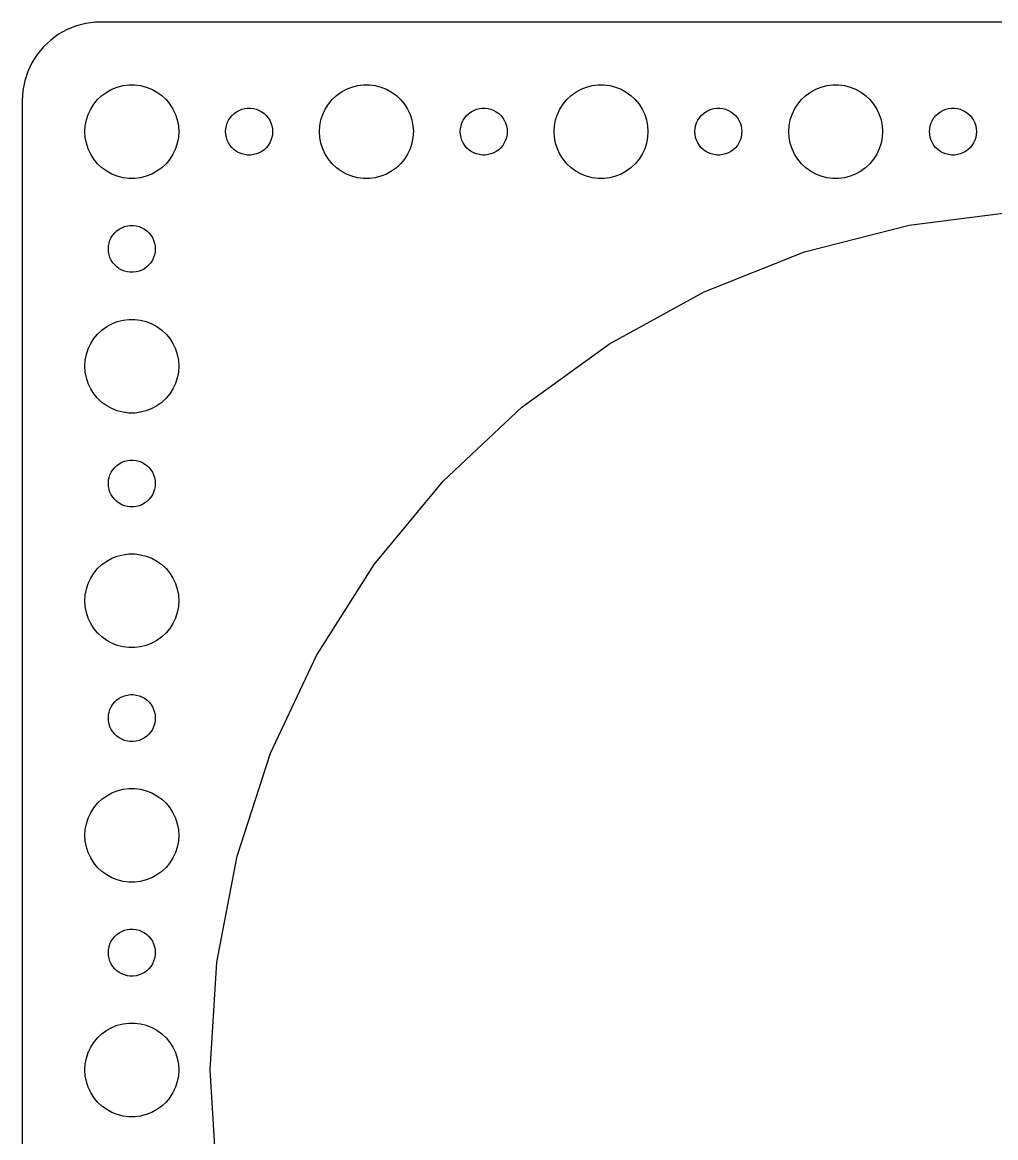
# Model space of a CAD drawing. Header units: metres. Extents: x -240 to 240, y -67 to 67.
# Drawn here: x -239.5 to -177.3, y -4.3 to 67 of the extents above; entities that cross this region are included whole.
import ezdxf

# ---------------------------------------------------------------- set-up
doc = ezdxf.new("R2010")
doc.units = ezdxf.units.M

msp = doc.modelspace()

# ---------------------------------------------------------------- linework, layer by layer
for p, q in [((-236.629, 66.5241), (-237.179, 66.2216)), ((-236.045, 66.7553), (-236.629, 66.5241)), ((-235.437, 66.9114), (-236.045, 66.7553)), ((-234.814, 66.9901), (-235.437, 66.9114)), ((234.814, 66.9901), (-234.814, 66.9901)), ((-237.687, 65.8526), (-238.145, 65.4227)), ((-237.179, 66.2216), (-237.687, 65.8526)), ((-238.545, 64.9389), (-238.882, 64.4088)), ((-238.145, 65.4227), (-238.545, 64.9389)), ((-238.882, 64.4088), (-239.149, 63.8406)), ((-239.149, 63.8406), (-239.343, 63.2434)), ((-239.343, 63.2434), (-239.461, 62.6267)), ((-233.777, 62.7145), (-233.427, 62.8532)), ((-233.427, 62.8532), (-233.062, 62.9469)), ((-233.062, 62.9469), (-232.688, 62.9941)), ((-232.688, 62.9941), (-232.312, 62.9941)), ((-232.312, 62.9941), (-231.938, 62.9469)), ((-231.938, 62.9469), (-231.573, 62.8532)), ((-231.573, 62.8532), (-231.223, 62.7145)), ((-218.777, 62.7145), (-218.427, 62.8532)), ((-218.427, 62.8532), (-218.062, 62.9469)), ((-218.062, 62.9469), (-217.688, 62.9941)), ((-217.688, 62.9941), (-217.312, 62.9941)), ((-217.312, 62.9941), (-216.938, 62.9469)), ((-216.938, 62.9469), (-216.573, 62.8532)), ((-216.573, 62.8532), (-216.223, 62.7145)), ((-203.777, 62.7145), (-203.427, 62.8532)), ((-203.427, 62.8532), (-203.062, 62.9469)), ((-203.062, 62.9469), (-202.688, 62.9941)), ((-202.688, 62.9941), (-202.312, 62.9941)), ((-202.312, 62.9941), (-201.938, 62.9469)), ((-201.938, 62.9469), (-201.573, 62.8532)), ((-201.573, 62.8532), (-201.223, 62.7145)), ((-188.777, 62.7145), (-188.427, 62.8532)), ((-188.427, 62.8532), (-188.062, 62.9469)), ((-188.062, 62.9469), (-187.688, 62.9941)), ((-187.688, 62.9941), (-187.312, 62.9941)), ((-187.312, 62.9941), (-186.938, 62.9469)), ((-186.938, 62.9469), (-186.573, 62.8532)), ((-186.573, 62.8532), (-186.223, 62.7145)), ((-239.461, 62.6267), (-239.5, 62)), ((-234.927, 61.7634), (-234.687, 62.0536)), ((-234.687, 62.0536), (-234.412, 62.3115)), ((-234.412, 62.3115), (-234.107, 62.533)), ((-234.107, 62.533), (-233.777, 62.7145)), ((-231.223, 62.7145), (-230.893, 62.533)), ((-230.893, 62.533), (-230.588, 62.3115)), ((-230.588, 62.3115), (-230.313, 62.0536)), ((-230.313, 62.0536), (-230.073, 61.7634)), ((-219.927, 61.7634), (-219.687, 62.0536)), ((-219.687, 62.0536), (-219.412, 62.3115)), ((-219.412, 62.3115), (-219.107, 62.533)), ((-219.107, 62.533), (-218.777, 62.7145)), ((-216.223, 62.7145), (-215.893, 62.533)), ((-215.893, 62.533), (-215.588, 62.3115)), ((-215.588, 62.3115), (-215.313, 62.0536)), ((-215.313, 62.0536), (-215.073, 61.7634)), ((-204.927, 61.7634), (-204.687, 62.0536)), ((-204.687, 62.0536), (-204.412, 62.3115)), ((-204.412, 62.3115), (-204.107, 62.533)), ((-204.107, 62.533), (-203.777, 62.7145)), ((-201.223, 62.7145), (-200.893, 62.533)), ((-200.893, 62.533), (-200.588, 62.3115)), ((-200.588, 62.3115), (-200.313, 62.0536)), ((-200.313, 62.0536), (-200.073, 61.7634)), ((-189.927, 61.7634), (-189.687, 62.0536)), ((-189.687, 62.0536), (-189.412, 62.3115)), ((-189.412, 62.3115), (-189.107, 62.533)), ((-189.107, 62.533), (-188.777, 62.7145)), ((-186.223, 62.7145), (-185.893, 62.533)), ((-185.893, 62.533), (-185.588, 62.3115)), ((-185.588, 62.3115), (-185.313, 62.0536)), ((-185.313, 62.0536), (-185.073, 61.7634)), ((-239.5, 62), (-239.5, -62)), ((-235.289, 61.1044), (-235.129, 61.4453)), ((-235.129, 61.4453), (-234.927, 61.7634)), ((-230.073, 61.7634), (-229.871, 61.4453)), ((-229.871, 61.4453), (-229.711, 61.1044)), ((-225.804, 61.2665), (-225.639, 61.3572)), ((-225.639, 61.3572), (-225.464, 61.4266)), ((-225.464, 61.4266), (-225.281, 61.4734)), ((-225.281, 61.4734), (-225.094, 61.497)), ((-225.094, 61.497), (-224.906, 61.497)), ((-224.906, 61.497), (-224.719, 61.4734)), ((-224.719, 61.4734), (-224.536, 61.4266)), ((-224.536, 61.4266), (-224.361, 61.3572)), ((-224.361, 61.3572), (-224.196, 61.2665)), ((-220.289, 61.1044), (-220.129, 61.4453)), ((-220.129, 61.4453), (-219.927, 61.7634)), ((-215.073, 61.7634), (-214.871, 61.4453)), ((-214.871, 61.4453), (-214.711, 61.1044)), ((-210.804, 61.2665), (-210.639, 61.3572)), ((-210.639, 61.3572), (-210.464, 61.4266)), ((-210.464, 61.4266), (-210.281, 61.4734)), ((-210.281, 61.4734), (-210.094, 61.497)), ((-210.094, 61.497), (-209.906, 61.497)), ((-209.906, 61.497), (-209.719, 61.4734)), ((-209.719, 61.4734), (-209.536, 61.4266)), ((-209.536, 61.4266), (-209.361, 61.3572)), ((-209.361, 61.3572), (-209.196, 61.2665)), ((-205.289, 61.1044), (-205.129, 61.4453)), ((-205.129, 61.4453), (-204.927, 61.7634)), ((-200.073, 61.7634), (-199.871, 61.4453)), ((-199.871, 61.4453), (-199.711, 61.1044)), ((-195.804, 61.2665), (-195.639, 61.3572)), ((-195.639, 61.3572), (-195.464, 61.4266)), ((-195.464, 61.4266), (-195.281, 61.4734)), ((-195.281, 61.4734), (-195.094, 61.497)), ((-195.094, 61.497), (-194.906, 61.497)), ((-194.906, 61.497), (-194.719, 61.4734)), ((-194.719, 61.4734), (-194.536, 61.4266)), ((-194.536, 61.4266), (-194.361, 61.3572)), ((-194.361, 61.3572), (-194.196, 61.2665)), ((-190.289, 61.1044), (-190.129, 61.4453)), ((-190.129, 61.4453), (-189.927, 61.7634)), ((-185.073, 61.7634), (-184.871, 61.4453)), ((-184.871, 61.4453), (-184.711, 61.1044)), ((-180.804, 61.2665), (-180.639, 61.3572)), ((-180.639, 61.3572), (-180.464, 61.4266)), ((-180.464, 61.4266), (-180.281, 61.4734)), ((-180.281, 61.4734), (-180.094, 61.497)), ((-180.094, 61.497), (-179.906, 61.497)), ((-179.906, 61.497), (-179.719, 61.4734)), ((-179.719, 61.4734), (-179.536, 61.4266)), ((-179.536, 61.4266), (-179.361, 61.3572)), ((-179.361, 61.3572), (-179.196, 61.2665)), ((-235.476, 60.376), (-235.406, 60.7461)), ((-235.406, 60.7461), (-235.289, 61.1044)), ((-229.711, 61.1044), (-229.594, 60.7461)), ((-229.594, 60.7461), (-229.524, 60.376)), ((-226.395, 60.5522), (-226.314, 60.7226)), ((-226.314, 60.7226), (-226.214, 60.8817)), ((-226.214, 60.8817), (-226.093, 61.0268)), ((-226.093, 61.0268), (-225.956, 61.1558)), ((-225.956, 61.1558), (-225.804, 61.2665)), ((-224.196, 61.2665), (-224.044, 61.1558)), ((-224.044, 61.1558), (-223.907, 61.0268)), ((-223.907, 61.0268), (-223.786, 60.8817)), ((-223.786, 60.8817), (-223.686, 60.7226)), ((-223.686, 60.7226), (-223.605, 60.5522)), ((-220.476, 60.376), (-220.406, 60.7461)), ((-220.406, 60.7461), (-220.289, 61.1044)), ((-214.711, 61.1044), (-214.594, 60.7461)), ((-214.594, 60.7461), (-214.524, 60.376)), ((-211.395, 60.5522), (-211.314, 60.7226)), ((-211.314, 60.7226), (-211.214, 60.8817)), ((-211.214, 60.8817), (-211.093, 61.0268)), ((-211.093, 61.0268), (-210.956, 61.1558)), ((-210.956, 61.1558), (-210.804, 61.2665)), ((-209.196, 61.2665), (-209.044, 61.1558)), ((-209.044, 61.1558), (-208.907, 61.0268)), ((-208.907, 61.0268), (-208.786, 60.8817)), ((-208.786, 60.8817), (-208.686, 60.7226)), ((-208.686, 60.7226), (-208.605, 60.5522)), ((-205.476, 60.376), (-205.406, 60.7461)), ((-205.406, 60.7461), (-205.289, 61.1044)), ((-199.711, 61.1044), (-199.594, 60.7461)), ((-199.594, 60.7461), (-199.524, 60.376)), ((-196.395, 60.5522), (-196.314, 60.7226)), ((-196.314, 60.7226), (-196.214, 60.8817)), ((-196.214, 60.8817), (-196.093, 61.0268)), ((-196.093, 61.0268), (-195.956, 61.1558)), ((-195.956, 61.1558), (-195.804, 61.2665)), ((-194.196, 61.2665), (-194.044, 61.1558)), ((-194.044, 61.1558), (-193.907, 61.0268)), ((-193.907, 61.0268), (-193.786, 60.8817)), ((-193.786, 60.8817), (-193.686, 60.7226)), ((-193.686, 60.7226), (-193.605, 60.5522)), ((-190.476, 60.376), (-190.406, 60.7461)), ((-190.406, 60.7461), (-190.289, 61.1044)), ((-184.711, 61.1044), (-184.594, 60.7461)), ((-184.594, 60.7461), (-184.524, 60.376)), ((-181.395, 60.5522), (-181.314, 60.7226)), ((-181.314, 60.7226), (-181.214, 60.8817)), ((-181.214, 60.8817), (-181.093, 61.0268)), ((-181.093, 61.0268), (-180.956, 61.1558)), ((-180.956, 61.1558), (-180.804, 61.2665)), ((-179.196, 61.2665), (-179.044, 61.1558)), ((-179.044, 61.1558), (-178.907, 61.0268)), ((-178.907, 61.0268), (-178.786, 60.8817)), ((-178.786, 60.8817), (-178.686, 60.7226)), ((-178.686, 60.7226), (-178.605, 60.5522)), ((-235.5, 60), (-235.476, 60.376)), ((-235.476, 59.624), (-235.5, 60)), ((-229.524, 60.376), (-229.5, 60)), ((-229.5, 60), (-229.524, 59.624)), ((-226.5, 60), (-226.488, 60.188)), ((-226.488, 59.812), (-226.5, 60)), ((-226.488, 60.188), (-226.453, 60.373)), ((-226.453, 60.373), (-226.395, 60.5522)), ((-223.605, 60.5522), (-223.547, 60.373)), ((-223.547, 60.373), (-223.512, 60.188)), ((-223.512, 60.188), (-223.5, 60)), ((-223.5, 60), (-223.512, 59.812)), ((-220.5, 60), (-220.476, 60.376)), ((-220.476, 59.624), (-220.5, 60)), ((-214.524, 60.376), (-214.5, 60)), ((-214.5, 60), (-214.524, 59.624)), ((-211.5, 60), (-211.488, 60.188)), ((-211.488, 59.812), (-211.5, 60)), ((-211.488, 60.188), (-211.453, 60.373)), ((-211.453, 60.373), (-211.395, 60.5522)), ((-208.605, 60.5522), (-208.547, 60.373)), ((-208.547, 60.373), (-208.512, 60.188)), ((-208.512, 60.188), (-208.5, 60)), ((-208.5, 60), (-208.512, 59.812)), ((-205.5, 60), (-205.476, 60.376)), ((-205.476, 59.624), (-205.5, 60)), ((-199.524, 60.376), (-199.5, 60)), ((-199.5, 60), (-199.524, 59.624)), ((-196.5, 60), (-196.488, 60.188)), ((-196.488, 59.812), (-196.5, 60)), ((-196.488, 60.188), (-196.453, 60.373)), ((-196.453, 60.373), (-196.395, 60.5522)), ((-193.605, 60.5522), (-193.547, 60.373)), ((-193.547, 60.373), (-193.512, 60.188)), ((-193.512, 60.188), (-193.5, 60)), ((-193.5, 60), (-193.512, 59.812)), ((-190.5, 60), (-190.476, 60.376)), ((-190.476, 59.624), (-190.5, 60)), ((-184.524, 60.376), (-184.5, 60)), ((-184.5, 60), (-184.524, 59.624)), ((-181.5, 60), (-181.488, 60.188)), ((-181.488, 59.812), (-181.5, 60)), ((-181.488, 60.188), (-181.453, 60.373)), ((-181.453, 60.373), (-181.395, 60.5522)), ((-178.605, 60.5522), (-178.547, 60.373)), ((-178.547, 60.373), (-178.512, 60.188)), ((-178.512, 60.188), (-178.5, 60)), ((-178.5, 60), (-178.512, 59.812)), ((-235.406, 59.2539), (-235.476, 59.624)), ((-235.289, 58.8956), (-235.406, 59.2539)), ((-229.594, 59.2539), (-229.711, 58.8956)), ((-229.524, 59.624), (-229.594, 59.2539)), ((-226.453, 59.627), (-226.488, 59.812)), ((-226.395, 59.4478), (-226.453, 59.627)), ((-226.314, 59.2774), (-226.395, 59.4478)), ((-226.214, 59.1183), (-226.314, 59.2774)), ((-223.686, 59.2774), (-223.786, 59.1183)), ((-223.605, 59.4478), (-223.686, 59.2774)), ((-223.547, 59.627), (-223.605, 59.4478)), ((-223.512, 59.812), (-223.547, 59.627)), ((-220.406, 59.2539), (-220.476, 59.624)), ((-220.289, 58.8956), (-220.406, 59.2539)), ((-214.594, 59.2539), (-214.711, 58.8956)), ((-214.524, 59.624), (-214.594, 59.2539)), ((-211.453, 59.627), (-211.488, 59.812)), ((-211.395, 59.4478), (-211.453, 59.627)), ((-211.314, 59.2774), (-211.395, 59.4478)), ((-211.214, 59.1183), (-211.314, 59.2774)), ((-208.686, 59.2774), (-208.786, 59.1183)), ((-208.605, 59.4478), (-208.686, 59.2774)), ((-208.547, 59.627), (-208.605, 59.4478)), ((-208.512, 59.812), (-208.547, 59.627)), ((-205.406, 59.2539), (-205.476, 59.624)), ((-205.289, 58.8956), (-205.406, 59.2539)), ((-199.594, 59.2539), (-199.711, 58.8956)), ((-199.524, 59.624), (-199.594, 59.2539)), ((-196.453, 59.627), (-196.488, 59.812)), ((-196.395, 59.4478), (-196.453, 59.627)), ((-196.314, 59.2774), (-196.395, 59.4478)), ((-196.214, 59.1183), (-196.314, 59.2774)), ((-193.686, 59.2774), (-193.786, 59.1183)), ((-193.605, 59.4478), (-193.686, 59.2774)), ((-193.547, 59.627), (-193.605, 59.4478)), ((-193.512, 59.812), (-193.547, 59.627)), ((-190.406, 59.2539), (-190.476, 59.624)), ((-190.289, 58.8956), (-190.406, 59.2539)), ((-184.594, 59.2539), (-184.711, 58.8956)), ((-184.524, 59.624), (-184.594, 59.2539)), ((-181.453, 59.627), (-181.488, 59.812)), ((-181.395, 59.4478), (-181.453, 59.627)), ((-181.314, 59.2774), (-181.395, 59.4478)), ((-181.214, 59.1183), (-181.314, 59.2774)), ((-178.686, 59.2774), (-178.786, 59.1183)), ((-178.605, 59.4478), (-178.686, 59.2774)), ((-178.547, 59.627), (-178.605, 59.4478)), ((-178.512, 59.812), (-178.547, 59.627)), ((-235.129, 58.5547), (-235.289, 58.8956)), ((-234.927, 58.2366), (-235.129, 58.5547)), ((-229.871, 58.5547), (-230.073, 58.2366)), ((-229.711, 58.8956), (-229.871, 58.5547)), ((-226.093, 58.9732), (-226.214, 59.1183)), ((-225.956, 58.8442), (-226.093, 58.9732)), ((-225.804, 58.7335), (-225.956, 58.8442)), ((-225.639, 58.6428), (-225.804, 58.7335)), ((-225.464, 58.5734), (-225.639, 58.6428)), ((-225.281, 58.5266), (-225.464, 58.5734)), ((-225.094, 58.503), (-225.281, 58.5266)), ((-224.906, 58.503), (-225.094, 58.503)), ((-224.719, 58.5266), (-224.906, 58.503)), ((-224.536, 58.5734), (-224.719, 58.5266)), ((-224.361, 58.6428), (-224.536, 58.5734)), ((-224.196, 58.7335), (-224.361, 58.6428)), ((-224.044, 58.8442), (-224.196, 58.7335)), ((-223.907, 58.9732), (-224.044, 58.8442)), ((-223.786, 59.1183), (-223.907, 58.9732)), ((-220.129, 58.5547), (-220.289, 58.8956)), ((-219.927, 58.2366), (-220.129, 58.5547)), ((-214.871, 58.5547), (-215.073, 58.2366)), ((-214.711, 58.8956), (-214.871, 58.5547)), ((-211.093, 58.9732), (-211.214, 59.1183)), ((-210.956, 58.8442), (-211.093, 58.9732)), ((-210.804, 58.7335), (-210.956, 58.8442)), ((-210.639, 58.6428), (-210.804, 58.7335)), ((-210.464, 58.5734), (-210.639, 58.6428)), ((-210.281, 58.5266), (-210.464, 58.5734)), ((-210.094, 58.503), (-210.281, 58.5266)), ((-209.906, 58.503), (-210.094, 58.503)), ((-209.719, 58.5266), (-209.906, 58.503)), ((-209.536, 58.5734), (-209.719, 58.5266)), ((-209.361, 58.6428), (-209.536, 58.5734)), ((-209.196, 58.7335), (-209.361, 58.6428)), ((-209.044, 58.8442), (-209.196, 58.7335)), ((-208.907, 58.9732), (-209.044, 58.8442)), ((-208.786, 59.1183), (-208.907, 58.9732)), ((-205.129, 58.5547), (-205.289, 58.8956)), ((-204.927, 58.2366), (-205.129, 58.5547)), ((-199.871, 58.5547), (-200.073, 58.2366)), ((-199.711, 58.8956), (-199.871, 58.5547)), ((-196.093, 58.9732), (-196.214, 59.1183)), ((-195.956, 58.8442), (-196.093, 58.9732)), ((-195.804, 58.7335), (-195.956, 58.8442)), ((-195.639, 58.6428), (-195.804, 58.7335)), ((-195.464, 58.5734), (-195.639, 58.6428)), ((-195.281, 58.5266), (-195.464, 58.5734)), ((-195.094, 58.503), (-195.281, 58.5266)), ((-194.906, 58.503), (-195.094, 58.503)), ((-194.719, 58.5266), (-194.906, 58.503)), ((-194.536, 58.5734), (-194.719, 58.5266)), ((-194.361, 58.6428), (-194.536, 58.5734)), ((-194.196, 58.7335), (-194.361, 58.6428)), ((-194.044, 58.8442), (-194.196, 58.7335)), ((-193.907, 58.9732), (-194.044, 58.8442)), ((-193.786, 59.1183), (-193.907, 58.9732)), ((-190.129, 58.5547), (-190.289, 58.8956)), ((-189.927, 58.2366), (-190.129, 58.5547)), ((-184.871, 58.5547), (-185.073, 58.2366)), ((-184.711, 58.8956), (-184.871, 58.5547)), ((-181.093, 58.9732), (-181.214, 59.1183)), ((-180.956, 58.8442), (-181.093, 58.9732)), ((-180.804, 58.7335), (-180.956, 58.8442)), ((-180.639, 58.6428), (-180.804, 58.7335)), ((-180.464, 58.5734), (-180.639, 58.6428)), ((-180.281, 58.5266), (-180.464, 58.5734)), ((-180.094, 58.503), (-180.281, 58.5266)), ((-179.906, 58.503), (-180.094, 58.503)), ((-179.719, 58.5266), (-179.906, 58.503)), ((-179.536, 58.5734), (-179.719, 58.5266)), ((-179.361, 58.6428), (-179.536, 58.5734)), ((-179.196, 58.7335), (-179.361, 58.6428)), ((-179.044, 58.8442), (-179.196, 58.7335)), ((-178.907, 58.9732), (-179.044, 58.8442)), ((-178.786, 59.1183), (-178.907, 58.9732)), ((-234.687, 57.9464), (-234.927, 58.2366)), ((-234.412, 57.6885), (-234.687, 57.9464)), ((-230.313, 57.9464), (-230.588, 57.6885)), ((-230.073, 58.2366), (-230.313, 57.9464)), ((-219.687, 57.9464), (-219.927, 58.2366)), ((-219.412, 57.6885), (-219.687, 57.9464)), ((-215.313, 57.9464), (-215.588, 57.6885)), ((-215.073, 58.2366), (-215.313, 57.9464)), ((-204.687, 57.9464), (-204.927, 58.2366)), ((-204.412, 57.6885), (-204.687, 57.9464)), ((-200.313, 57.9464), (-200.588, 57.6885)), ((-200.073, 58.2366), (-200.313, 57.9464)), ((-189.687, 57.9464), (-189.927, 58.2366)), ((-189.412, 57.6885), (-189.687, 57.9464)), ((-185.313, 57.9464), (-185.588, 57.6885)), ((-185.073, 58.2366), (-185.313, 57.9464)), ((-234.107, 57.467), (-234.412, 57.6885)), ((-233.777, 57.2855), (-234.107, 57.467)), ((-233.427, 57.1468), (-233.777, 57.2855)), ((-233.062, 57.0531), (-233.427, 57.1468)), ((-231.573, 57.1468), (-231.938, 57.0531)), ((-231.223, 57.2855), (-231.573, 57.1468)), ((-230.893, 57.467), (-231.223, 57.2855)), ((-230.588, 57.6885), (-230.893, 57.467)), ((-219.107, 57.467), (-219.412, 57.6885)), ((-218.777, 57.2855), (-219.107, 57.467)), ((-218.427, 57.1468), (-218.777, 57.2855)), ((-218.062, 57.0531), (-218.427, 57.1468)), ((-216.573, 57.1468), (-216.938, 57.0531)), ((-216.223, 57.2855), (-216.573, 57.1468)), ((-215.893, 57.467), (-216.223, 57.2855)), ((-215.588, 57.6885), (-215.893, 57.467)), ((-204.107, 57.467), (-204.412, 57.6885)), ((-203.777, 57.2855), (-204.107, 57.467)), ((-203.427, 57.1468), (-203.777, 57.2855)), ((-203.062, 57.0531), (-203.427, 57.1468)), ((-201.573, 57.1468), (-201.938, 57.0531)), ((-201.223, 57.2855), (-201.573, 57.1468)), ((-200.893, 57.467), (-201.223, 57.2855)), ((-200.588, 57.6885), (-200.893, 57.467)), ((-189.107, 57.467), (-189.412, 57.6885)), ((-188.777, 57.2855), (-189.107, 57.467)), ((-188.427, 57.1468), (-188.777, 57.2855)), ((-188.062, 57.0531), (-188.427, 57.1468)), ((-186.573, 57.1468), (-186.938, 57.0531)), ((-186.223, 57.2855), (-186.573, 57.1468)), ((-185.893, 57.467), (-186.223, 57.2855)), ((-185.588, 57.6885), (-185.893, 57.467)), ((-232.688, 57.0059), (-233.062, 57.0531)), ((-232.312, 57.0059), (-232.688, 57.0059)), ((-231.938, 57.0531), (-232.312, 57.0059)), ((-217.688, 57.0059), (-218.062, 57.0531)), ((-217.312, 57.0059), (-217.688, 57.0059)), ((-216.938, 57.0531), (-217.312, 57.0059)), ((-202.688, 57.0059), (-203.062, 57.0531)), ((-202.312, 57.0059), (-202.688, 57.0059)), ((-201.938, 57.0531), (-202.312, 57.0059)), ((-187.688, 57.0059), (-188.062, 57.0531)), ((-187.312, 57.0059), (-187.688, 57.0059)), ((-186.938, 57.0531), (-187.312, 57.0059)), ((-182.806, 54.0258), (-175.953, 54.8915)), ((-233.714, 53.3817), (-233.593, 53.5268)), ((-233.593, 53.5268), (-233.456, 53.6558)), ((-233.456, 53.6558), (-233.304, 53.7665)), ((-233.304, 53.7665), (-233.139, 53.8572)), ((-233.139, 53.8572), (-232.964, 53.9266)), ((-232.964, 53.9266), (-232.781, 53.9734)), ((-232.781, 53.9734), (-232.594, 53.997)), ((-232.594, 53.997), (-232.406, 53.997)), ((-232.406, 53.997), (-232.219, 53.9734)), ((-232.219, 53.9734), (-232.036, 53.9266)), ((-232.036, 53.9266), (-231.861, 53.8572)), ((-231.861, 53.8572), (-231.696, 53.7665)), ((-231.696, 53.7665), (-231.544, 53.6558)), ((-231.544, 53.6558), (-231.407, 53.5268)), ((-231.407, 53.5268), (-231.286, 53.3817)), ((-189.496, 52.3081), (-182.806, 54.0258)), ((-233.988, 52.688), (-233.953, 52.873)), ((-233.953, 52.873), (-233.895, 53.0522)), ((-233.895, 53.0522), (-233.814, 53.2226)), ((-233.814, 53.2226), (-233.714, 53.3817)), ((-231.286, 53.3817), (-231.186, 53.2226)), ((-231.186, 53.2226), (-231.105, 53.0522)), ((-231.105, 53.0522), (-231.047, 52.873)), ((-231.047, 52.873), (-231.012, 52.688)), ((-234, 52.5), (-233.988, 52.688)), ((-233.988, 52.312), (-234, 52.5)), ((-233.953, 52.127), (-233.988, 52.312)), ((-233.895, 51.9478), (-233.953, 52.127)), ((-231.047, 52.127), (-231.105, 51.9478)), ((-231.012, 52.312), (-231.047, 52.127)), ((-231.012, 52.688), (-231, 52.5)), ((-231, 52.5), (-231.012, 52.312)), ((-195.918, 49.7655), (-189.496, 52.3081)), ((-233.814, 51.7774), (-233.895, 51.9478)), ((-233.714, 51.6183), (-233.814, 51.7774)), ((-233.593, 51.4732), (-233.714, 51.6183)), ((-233.456, 51.3442), (-233.593, 51.4732)), ((-231.407, 51.4732), (-231.544, 51.3442)), ((-231.286, 51.6183), (-231.407, 51.4732)), ((-231.186, 51.7774), (-231.286, 51.6183)), ((-231.105, 51.9478), (-231.186, 51.7774)), ((-233.304, 51.2335), (-233.456, 51.3442)), ((-233.139, 51.1428), (-233.304, 51.2335)), ((-232.964, 51.0734), (-233.139, 51.1428)), ((-232.781, 51.0266), (-232.964, 51.0734)), ((-232.594, 51.003), (-232.781, 51.0266)), ((-232.406, 51.003), (-232.594, 51.003)), ((-232.219, 51.0266), (-232.406, 51.003)), ((-232.036, 51.0734), (-232.219, 51.0266)), ((-231.861, 51.1428), (-232.036, 51.0734)), ((-231.696, 51.2335), (-231.861, 51.1428)), ((-231.544, 51.3442), (-231.696, 51.2335)), ((-201.97, 46.438), (-195.918, 49.7655)), ((-233.777, 47.7145), (-233.427, 47.8532)), ((-233.427, 47.8532), (-233.062, 47.9469)), ((-233.062, 47.9469), (-232.688, 47.9941)), ((-232.688, 47.9941), (-232.312, 47.9941)), ((-232.312, 47.9941), (-231.938, 47.9469)), ((-231.938, 47.9469), (-231.573, 47.8532)), ((-231.573, 47.8532), (-231.223, 47.7145)), ((-234.687, 47.0536), (-234.412, 47.3115)), ((-234.412, 47.3115), (-234.107, 47.533)), ((-234.107, 47.533), (-233.777, 47.7145)), ((-231.223, 47.7145), (-230.893, 47.533)), ((-230.893, 47.533), (-230.588, 47.3115)), ((-230.588, 47.3115), (-230.313, 47.0536)), ((-235.289, 46.1044), (-235.129, 46.4453)), ((-235.129, 46.4453), (-234.927, 46.7634)), ((-234.927, 46.7634), (-234.687, 47.0536)), ((-230.313, 47.0536), (-230.073, 46.7634)), ((-230.073, 46.7634), (-229.871, 46.4453)), ((-229.871, 46.4453), (-229.711, 46.1044)), ((-207.558, 42.3782), (-201.97, 46.438)), ((-235.476, 45.376), (-235.406, 45.7461)), ((-235.406, 45.7461), (-235.289, 46.1044)), ((-229.711, 46.1044), (-229.594, 45.7461)), ((-229.594, 45.7461), (-229.524, 45.376)), ((-235.5, 45), (-235.476, 45.376)), ((-235.476, 44.624), (-235.5, 45)), ((-229.524, 45.376), (-229.5, 45)), ((-229.5, 45), (-229.524, 44.624)), ((-235.406, 44.2539), (-235.476, 44.624)), ((-235.289, 43.8956), (-235.406, 44.2539)), ((-229.594, 44.2539), (-229.711, 43.8956)), ((-229.524, 44.624), (-229.594, 44.2539)), ((-235.129, 43.5547), (-235.289, 43.8956)), ((-234.927, 43.2366), (-235.129, 43.5547)), ((-229.871, 43.5547), (-230.073, 43.2366)), ((-229.711, 43.8956), (-229.871, 43.5547)), ((-234.687, 42.9464), (-234.927, 43.2366)), ((-234.412, 42.6885), (-234.687, 42.9464)), ((-230.313, 42.9464), (-230.588, 42.6885)), ((-230.073, 43.2366), (-230.313, 42.9464)), ((-234.107, 42.467), (-234.412, 42.6885)), ((-233.777, 42.2855), (-234.107, 42.467)), ((-233.427, 42.1468), (-233.777, 42.2855)), ((-233.062, 42.0531), (-233.427, 42.1468)), ((-231.573, 42.1468), (-231.938, 42.0531)), ((-231.223, 42.2855), (-231.573, 42.1468)), ((-230.893, 42.467), (-231.223, 42.2855)), ((-230.588, 42.6885), (-230.893, 42.467)), ((-212.593, 37.6501), (-207.558, 42.3782)), ((-232.688, 42.0059), (-233.062, 42.0531)), ((-232.312, 42.0059), (-232.688, 42.0059)), ((-231.938, 42.0531), (-232.312, 42.0059)), ((-233.714, 38.3817), (-233.593, 38.5268)), ((-233.593, 38.5268), (-233.456, 38.6558)), ((-233.456, 38.6558), (-233.304, 38.7665)), ((-233.304, 38.7665), (-233.139, 38.8572)), ((-233.139, 38.8572), (-232.964, 38.9266)), ((-232.964, 38.9266), (-232.781, 38.9734)), ((-232.781, 38.9734), (-232.594, 38.997)), ((-232.594, 38.997), (-232.406, 38.997)), ((-232.406, 38.997), (-232.219, 38.9734)), ((-232.219, 38.9734), (-232.036, 38.9266)), ((-232.036, 38.9266), (-231.861, 38.8572)), ((-231.861, 38.8572), (-231.696, 38.7665)), ((-231.696, 38.7665), (-231.544, 38.6558)), ((-231.544, 38.6558), (-231.407, 38.5268)), ((-231.407, 38.5268), (-231.286, 38.3817)), ((-233.988, 37.688), (-233.953, 37.873)), ((-233.953, 37.873), (-233.895, 38.0522)), ((-233.895, 38.0522), (-233.814, 38.2226)), ((-233.814, 38.2226), (-233.714, 38.3817)), ((-231.286, 38.3817), (-231.186, 38.2226)), ((-231.186, 38.2226), (-231.105, 38.0522)), ((-231.105, 38.0522), (-231.047, 37.873)), ((-231.047, 37.873), (-231.012, 37.688)), ((-234, 37.5), (-233.988, 37.688)), ((-233.988, 37.312), (-234, 37.5)), ((-233.953, 37.127), (-233.988, 37.312)), ((-233.895, 36.9478), (-233.953, 37.127)), ((-231.047, 37.127), (-231.105, 36.9478)), ((-231.012, 37.312), (-231.047, 37.127)), ((-231.012, 37.688), (-231, 37.5)), ((-231, 37.5), (-231.012, 37.312)), ((-216.996, 32.3282), (-212.593, 37.6501)), ((-233.814, 36.7774), (-233.895, 36.9478)), ((-233.714, 36.6183), (-233.814, 36.7774)), ((-233.593, 36.4732), (-233.714, 36.6183)), ((-233.456, 36.3442), (-233.593, 36.4732)), ((-231.407, 36.4732), (-231.544, 36.3442)), ((-231.286, 36.6183), (-231.407, 36.4732)), ((-231.186, 36.7774), (-231.286, 36.6183)), ((-231.105, 36.9478), (-231.186, 36.7774)), ((-233.304, 36.2335), (-233.456, 36.3442)), ((-233.139, 36.1428), (-233.304, 36.2335)), ((-232.964, 36.0734), (-233.139, 36.1428)), ((-232.781, 36.0266), (-232.964, 36.0734)), ((-232.594, 36.003), (-232.781, 36.0266)), ((-232.406, 36.003), (-232.594, 36.003)), ((-232.219, 36.0266), (-232.406, 36.003)), ((-232.036, 36.0734), (-232.219, 36.0266)), ((-231.861, 36.1428), (-232.036, 36.0734)), ((-231.696, 36.2335), (-231.861, 36.1428)), ((-231.544, 36.3442), (-231.696, 36.2335)), ((-233.777, 32.7145), (-233.427, 32.8532)), ((-233.427, 32.8532), (-233.062, 32.9469)), ((-233.062, 32.9469), (-232.688, 32.9941)), ((-232.688, 32.9941), (-232.312, 32.9941)), ((-232.312, 32.9941), (-231.938, 32.9469)), ((-231.938, 32.9469), (-231.573, 32.8532)), ((-231.573, 32.8532), (-231.223, 32.7145)), ((-234.687, 32.0536), (-234.412, 32.3115)), ((-234.412, 32.3115), (-234.107, 32.533)), ((-234.107, 32.533), (-233.777, 32.7145)), ((-231.223, 32.7145), (-230.893, 32.533)), ((-230.893, 32.533), (-230.588, 32.3115)), ((-230.588, 32.3115), (-230.313, 32.0536)), ((-220.697, 26.4964), (-216.996, 32.3282)), ((-235.289, 31.1044), (-235.129, 31.4453)), ((-235.129, 31.4453), (-234.927, 31.7634)), ((-234.927, 31.7634), (-234.687, 32.0536)), ((-230.313, 32.0536), (-230.073, 31.7634)), ((-230.073, 31.7634), (-229.871, 31.4453)), ((-229.871, 31.4453), (-229.711, 31.1044)), ((-235.476, 30.376), (-235.406, 30.7461)), ((-235.406, 30.7461), (-235.289, 31.1044)), ((-229.711, 31.1044), (-229.594, 30.7461)), ((-229.594, 30.7461), (-229.524, 30.376)), ((-235.5, 30), (-235.476, 30.376)), ((-235.476, 29.624), (-235.5, 30)), ((-229.524, 30.376), (-229.5, 30)), ((-229.5, 30), (-229.524, 29.624)), ((-235.406, 29.2539), (-235.476, 29.624)), ((-235.289, 28.8956), (-235.406, 29.2539)), ((-229.594, 29.2539), (-229.711, 28.8956)), ((-229.524, 29.624), (-229.594, 29.2539)), ((-235.129, 28.5547), (-235.289, 28.8956)), ((-234.927, 28.2366), (-235.129, 28.5547)), ((-229.871, 28.5547), (-230.073, 28.2366)), ((-229.711, 28.8956), (-229.871, 28.5547)), ((-234.687, 27.9464), (-234.927, 28.2366)), ((-234.412, 27.6884), (-234.687, 27.9464)), ((-230.313, 27.9464), (-230.588, 27.6884)), ((-230.073, 28.2366), (-230.313, 27.9464)), ((-234.107, 27.467), (-234.412, 27.6884)), ((-233.777, 27.2855), (-234.107, 27.467)), ((-233.427, 27.1468), (-233.777, 27.2855)), ((-233.062, 27.0531), (-233.427, 27.1468)), ((-231.573, 27.1468), (-231.938, 27.0531)), ((-231.223, 27.2855), (-231.573, 27.1468)), ((-230.893, 27.467), (-231.223, 27.2855)), ((-230.588, 27.6884), (-230.893, 27.467)), ((-232.688, 27.0059), (-233.062, 27.0531)), ((-232.312, 27.0059), (-232.688, 27.0059)), ((-231.938, 27.0531), (-232.312, 27.0059)), ((-223.638, 20.2468), (-220.697, 26.4964)), ((-233.593, 23.5268), (-233.456, 23.6558)), ((-233.456, 23.6558), (-233.304, 23.7665)), ((-233.304, 23.7665), (-233.139, 23.8572)), ((-233.139, 23.8572), (-232.964, 23.9266)), ((-232.964, 23.9266), (-232.781, 23.9734)), ((-232.781, 23.9734), (-232.594, 23.997)), ((-232.594, 23.997), (-232.406, 23.997)), ((-232.406, 23.997), (-232.219, 23.9734)), ((-232.219, 23.9734), (-232.036, 23.9266)), ((-232.036, 23.9266), (-231.861, 23.8572)), ((-231.861, 23.8572), (-231.696, 23.7665)), ((-231.696, 23.7665), (-231.544, 23.6558)), ((-231.544, 23.6558), (-231.407, 23.5268)), ((-233.988, 22.688), (-233.953, 22.873)), ((-233.953, 22.873), (-233.895, 23.0522)), ((-233.895, 23.0522), (-233.814, 23.2226)), ((-233.814, 23.2226), (-233.714, 23.3817)), ((-233.714, 23.3817), (-233.593, 23.5268)), ((-231.407, 23.5268), (-231.286, 23.3817)), ((-231.286, 23.3817), (-231.186, 23.2226)), ((-231.186, 23.2226), (-231.105, 23.0522)), ((-231.105, 23.0522), (-231.047, 22.873)), ((-231.047, 22.873), (-231.012, 22.688)), ((-234, 22.5), (-233.988, 22.688)), ((-233.988, 22.312), (-234, 22.5)), ((-233.953, 22.127), (-233.988, 22.312)), ((-233.895, 21.9478), (-233.953, 22.127)), ((-231.047, 22.127), (-231.105, 21.9478)), ((-231.012, 22.312), (-231.047, 22.127)), ((-231.012, 22.688), (-231, 22.5)), ((-231, 22.5), (-231.012, 22.312)), ((-233.814, 21.7774), (-233.895, 21.9478)), ((-233.714, 21.6183), (-233.814, 21.7774)), ((-233.593, 21.4732), (-233.714, 21.6183)), ((-233.456, 21.3442), (-233.593, 21.4732)), ((-231.407, 21.4732), (-231.544, 21.3442)), ((-231.286, 21.6183), (-231.407, 21.4732)), ((-231.186, 21.7774), (-231.286, 21.6183)), ((-231.105, 21.9478), (-231.186, 21.7774)), ((-233.304, 21.2335), (-233.456, 21.3442)), ((-233.139, 21.1427), (-233.304, 21.2335)), ((-232.964, 21.0734), (-233.139, 21.1427)), ((-232.781, 21.0266), (-232.964, 21.0734)), ((-232.594, 21.003), (-232.781, 21.0266)), ((-232.406, 21.003), (-232.594, 21.003)), ((-232.219, 21.0266), (-232.406, 21.003)), ((-232.036, 21.0734), (-232.219, 21.0266)), ((-231.861, 21.1427), (-232.036, 21.0734)), ((-231.696, 21.2335), (-231.861, 21.1427)), ((-231.544, 21.3442), (-231.696, 21.2335)), ((-225.772, 13.6779), (-223.638, 20.2468)), ((-233.777, 17.7145), (-233.427, 17.8532)), ((-233.427, 17.8532), (-233.062, 17.9469)), ((-233.062, 17.9469), (-232.688, 17.9941)), ((-232.688, 17.9941), (-232.312, 17.9941)), ((-232.312, 17.9941), (-231.938, 17.9469)), ((-231.938, 17.9469), (-231.573, 17.8532)), ((-231.573, 17.8532), (-231.223, 17.7145)), ((-234.687, 17.0536), (-234.412, 17.3115)), ((-234.412, 17.3115), (-234.107, 17.533)), ((-234.107, 17.533), (-233.777, 17.7145)), ((-231.223, 17.7145), (-230.893, 17.533)), ((-230.893, 17.533), (-230.588, 17.3115)), ((-230.588, 17.3115), (-230.313, 17.0536)), ((-235.289, 16.1044), (-235.129, 16.4453)), ((-235.129, 16.4453), (-234.927, 16.7634)), ((-234.927, 16.7634), (-234.687, 17.0536)), ((-230.313, 17.0536), (-230.073, 16.7634)), ((-230.073, 16.7634), (-229.871, 16.4453)), ((-229.871, 16.4453), (-229.711, 16.1044)), ((-235.476, 15.376), (-235.406, 15.7461)), ((-235.406, 15.7461), (-235.289, 16.1044)), ((-229.711, 16.1044), (-229.594, 15.7461)), ((-229.594, 15.7461), (-229.524, 15.376)), ((-235.5, 15), (-235.476, 15.376)), ((-235.476, 14.624), (-235.5, 15)), ((-229.524, 15.376), (-229.5, 15)), ((-229.5, 15), (-229.524, 14.624)), ((-235.406, 14.2539), (-235.476, 14.624)), ((-229.524, 14.624), (-229.594, 14.2539)), ((-235.289, 13.8956), (-235.406, 14.2539)), ((-235.129, 13.5547), (-235.289, 13.8956)), ((-234.927, 13.2366), (-235.129, 13.5547)), ((-229.871, 13.5547), (-230.073, 13.2366)), ((-229.711, 13.8956), (-229.871, 13.5547)), ((-229.594, 14.2539), (-229.711, 13.8956)), ((-227.066, 6.89333), (-225.772, 13.6779)), ((-234.687, 12.9464), (-234.927, 13.2366)), ((-234.412, 12.6884), (-234.687, 12.9464)), ((-230.313, 12.9464), (-230.588, 12.6884)), ((-230.073, 13.2366), (-230.313, 12.9464)), ((-234.107, 12.467), (-234.412, 12.6884)), ((-233.777, 12.2855), (-234.107, 12.467)), ((-233.427, 12.1468), (-233.777, 12.2855)), ((-233.062, 12.0531), (-233.427, 12.1468)), ((-231.573, 12.1468), (-231.938, 12.0531)), ((-231.223, 12.2855), (-231.573, 12.1468)), ((-230.893, 12.467), (-231.223, 12.2855)), ((-230.588, 12.6884), (-230.893, 12.467)), ((-232.688, 12.0059), (-233.062, 12.0531)), ((-232.312, 12.0059), (-232.688, 12.0059)), ((-231.938, 12.0531), (-232.312, 12.0059)), ((-233.593, 8.52681), (-233.456, 8.65576)), ((-233.456, 8.65576), (-233.304, 8.76648)), ((-233.304, 8.76648), (-233.139, 8.85724)), ((-233.139, 8.85724), (-232.964, 8.92657)), ((-232.964, 8.92657), (-232.781, 8.97342)), ((-232.781, 8.97342), (-232.594, 8.99704)), ((-232.594, 8.99704), (-232.406, 8.99704)), ((-232.406, 8.99704), (-232.219, 8.97342)), ((-232.219, 8.97342), (-232.036, 8.92657)), ((-232.036, 8.92657), (-231.861, 8.85724)), ((-231.861, 8.85724), (-231.696, 8.76648)), ((-231.696, 8.76648), (-231.544, 8.65576)), ((-231.544, 8.65576), (-231.407, 8.52681)), ((-233.988, 7.68799), (-233.953, 7.87303)), ((-233.953, 7.87303), (-233.895, 8.05219)), ((-233.895, 8.05219), (-233.814, 8.22263)), ((-233.814, 8.22263), (-233.714, 8.38167)), ((-233.714, 8.38167), (-233.593, 8.52681)), ((-231.407, 8.52681), (-231.286, 8.38167)), ((-231.286, 8.38167), (-231.186, 8.22263)), ((-231.186, 8.22263), (-231.105, 8.05219)), ((-231.105, 8.05219), (-231.047, 7.87303)), ((-231.047, 7.87303), (-231.012, 7.68799)), ((-234, 7.5), (-233.988, 7.68799)), ((-233.988, 7.312), (-234, 7.5)), ((-233.953, 7.12695), (-233.988, 7.312)), ((-231.012, 7.312), (-231.047, 7.12695)), ((-231.012, 7.68799), (-231, 7.5)), ((-231, 7.5), (-231.012, 7.312)), ((-233.895, 6.9478), (-233.953, 7.12695)), ((-233.814, 6.77736), (-233.895, 6.9478)), ((-233.714, 6.61832), (-233.814, 6.77736)), ((-233.593, 6.47318), (-233.714, 6.61832)), ((-233.456, 6.34422), (-233.593, 6.47318)), ((-231.407, 6.47318), (-231.544, 6.34422)), ((-231.286, 6.61832), (-231.407, 6.47318)), ((-231.186, 6.77736), (-231.286, 6.61832)), ((-231.105, 6.9478), (-231.186, 6.77736)), ((-231.047, 7.12695), (-231.105, 6.9478)), ((-227.5, 0), (-227.066, 6.89333)), ((-233.304, 6.23351), (-233.456, 6.34422)), ((-233.139, 6.14275), (-233.304, 6.23351)), ((-232.964, 6.07341), (-233.139, 6.14275)), ((-232.781, 6.02657), (-232.964, 6.07341)), ((-232.594, 6.00294), (-232.781, 6.02657)), ((-232.406, 6.00294), (-232.594, 6.00294)), ((-232.219, 6.02657), (-232.406, 6.00294)), ((-232.036, 6.07341), (-232.219, 6.02657)), ((-231.861, 6.14275), (-232.036, 6.07341)), ((-231.696, 6.23351), (-231.861, 6.14275)), ((-231.544, 6.34422), (-231.696, 6.23351)), ((-233.777, 2.71448), (-233.427, 2.85316)), ((-233.427, 2.85316), (-233.062, 2.94685)), ((-233.062, 2.94685), (-232.688, 2.99408)), ((-232.688, 2.99408), (-232.312, 2.99408)), ((-232.312, 2.99408), (-231.938, 2.94685)), ((-231.938, 2.94685), (-231.573, 2.85316)), ((-231.573, 2.85316), (-231.223, 2.71448)), ((-234.687, 2.05363), (-234.412, 2.31154)), ((-234.412, 2.31154), (-234.107, 2.53297)), ((-234.107, 2.53297), (-233.777, 2.71448)), ((-231.223, 2.71448), (-230.893, 2.53297)), ((-230.893, 2.53297), (-230.588, 2.31154)), ((-230.588, 2.31154), (-230.313, 2.05363)), ((-235.289, 1.10437), (-235.129, 1.44525)), ((-235.129, 1.44525), (-234.927, 1.76335)), ((-234.927, 1.76335), (-234.687, 2.05363)), ((-230.313, 2.05363), (-230.073, 1.76335)), ((-230.073, 1.76335), (-229.871, 1.44525)), ((-229.871, 1.44525), (-229.711, 1.10437)), ((-235.476, 0.37599), (-235.406, 0.74606)), ((-235.406, 0.74606), (-235.289, 1.10437)), ((-229.711, 1.10437), (-229.594, 0.74606)), ((-229.594, 0.74606), (-229.524, 0.37599)), ((-235.5, 0), (-235.476, 0.37599)), ((-235.476, -0.37599), (-235.5, 0)), ((-229.524, 0.37599), (-229.5, 0)), ((-229.5, 0), (-229.524, -0.37599)), ((-227.066, -6.89333), (-227.5, 0)), ((-235.406, -0.74606), (-235.476, -0.37599)), ((-229.524, -0.37599), (-229.594, -0.74606)), ((-235.289, -1.10437), (-235.406, -0.74606)), ((-235.129, -1.44525), (-235.289, -1.10437)), ((-229.711, -1.10437), (-229.871, -1.44525)), ((-229.594, -0.74606), (-229.711, -1.10437)), ((-234.927, -1.76335), (-235.129, -1.44525)), ((-234.687, -2.05363), (-234.927, -1.76335)), ((-234.412, -2.31154), (-234.687, -2.05363)), ((-230.313, -2.05363), (-230.588, -2.31154)), ((-230.073, -1.76335), (-230.313, -2.05363)), ((-229.871, -1.44525), (-230.073, -1.76335)), ((-234.107, -2.53297), (-234.412, -2.31154)), ((-233.777, -2.71448), (-234.107, -2.53297)), ((-233.427, -2.85316), (-233.777, -2.71448)), ((-231.223, -2.71448), (-231.573, -2.85316)), ((-230.893, -2.53297), (-231.223, -2.71448)), ((-230.588, -2.31154), (-230.893, -2.53297)), ((-233.062, -2.94685), (-233.427, -2.85316)), ((-232.688, -2.99408), (-233.062, -2.94685)), ((-232.312, -2.99408), (-232.688, -2.99408)), ((-231.938, -2.94685), (-232.312, -2.99408)), ((-231.573, -2.85316), (-231.938, -2.94685))]:
    msp.add_line(p, q)

doc.saveas('drawing.dxf')
